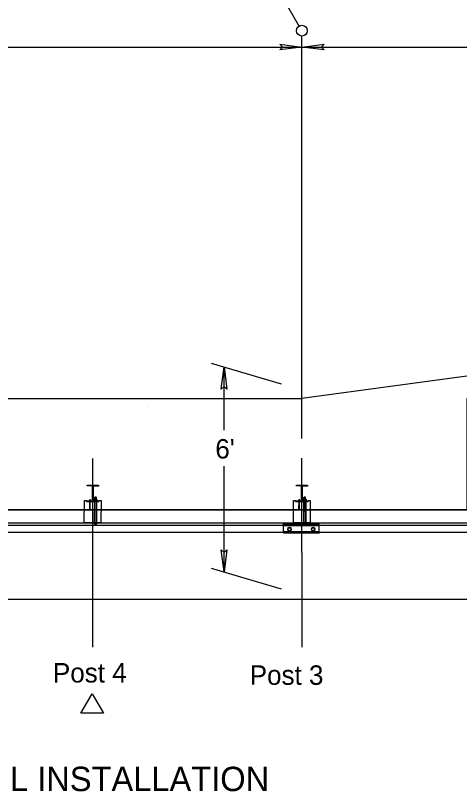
# Model space of a CAD drawing. Extents: x -1700 to 1700, y -1137 to 1100.
# Drawn here: x -119 to 281, y -345 to 353 of the extents above; entities that cross this region are included whole.
import ezdxf

# ---------------------------------------------------------------- set-up
doc = ezdxf.new("R2010")
doc.units = 0
for name, color, linetype in [('1', 7, 'Continuous'), ('227', 7, 'Continuous'), ('23', 7, 'Continuous'), ('25', 7, 'Continuous'), ('37', 7, 'Continuous'), ('42', 7, 'Continuous'), ('54', 7, 'Continuous'), ('56', 7, 'Continuous')]:
    doc.layers.add(name, color=color, linetype=linetype)

msp = doc.modelspace()

# ---------------------------------------------------------------- linework, layer by layer
at = {"layer": '1'}
for p, q in [((0, 0), (0, 0)), ((158.45, -102.61), (158.45, -102.61))]:
    msp.add_line(p, q, dxfattribs=at)
at = {"layer": '227'}
msp.add_lwpolyline([(-1273.11, -91.89), (-1273.11, -172.21), (1491.87, -172.2), (591.41, 69.07), (365.58, 8.56), (287.67, 8.56), (287.67, -91.86), (-1273.11, -91.89)], dxfattribs=at)
at = {"layer": '23'}
for p, q in [((122.71, -111.61), (122.71, -104.74)), ((138.99, -104.75), (122.71, -104.74)), ((154.83, -104.76), (138.74, -104.75)), ((154.82, -112.6), (154.83, -103.46)), ((154.83, -104.76), (154.83, -103.46)), ((138.91, -111.62), (122.7, -111.61)), ((154.82, -111.63), (138.6, -111.62))]:
    msp.add_line(p, q, dxfattribs=at)
at = {"layer": '25'}
for p, q in [((136.83, 343.75), (110.3, 389.71)), ((139.25, -27.65), (139.25, 334.73)), ((-1273.11, 324.85), (139.25, 324.85)), ((139.25, 324.85), (591.41, 324.85)), ((57.58, 40.23), (120.54, 21.77)), ((69.18, -20.14), (69.18, 36.83)), ((69.18, -147.69), (69.18, -52.48)), ((57.58, -144.29), (120.54, -162.75))]:
    msp.add_line(p, q, dxfattribs=at)
for points in [[(121.75, 324.85), (119.25, 327.35), (139.25, 324.85), (119.25, 322.35)], [(156.75, 324.85), (159.25, 322.35), (139.25, 324.85), (159.25, 327.35)], [(69.18, 19.33), (66.68, 16.83), (69.18, 36.83), (71.68, 16.83)], [(69.18, -130.19), (71.68, -127.69), (69.18, -147.69), (66.68, -127.69)]]:
    msp.add_lwpolyline(points, close=True, dxfattribs=at)
msp.add_circle((139.25, 339.56), 4.83, dxfattribs=at)
at = {"layer": '37'}
for p, q in [((287.67, 28.43), (139.25, 8.56)), ((-1273.11, 8.56), (139.25, 8.56)), ((-48.95, -215.44), (-49.06, -45.45)), ((139.34, -215.32), (139.23, -45.33)), ((-1273.11, -91.89), (287.67, -91.86)), ((-895.76, -172.2), (1543.21, -172.2))]:
    msp.add_line(p, q, dxfattribs=at)
at = {"layer": '42'}
for p, q in [((-54.07, -70.28), (-54.06, -69.59)), ((-54.06, -69.59), (-44.02, -69.64)), ((-44.02, -69.64), (-44.03, -70.32)), ((134.22, -70.28), (134.23, -69.59)), ((134.23, -69.59), (144.27, -69.63)), ((144.27, -69.63), (144.27, -70.32)), ((-49.96, -70.29), (-54.07, -70.28)), ((-49.39, -83.07), (-49.34, -70.91)), ((-48.76, -70.91), (-48.81, -83.07)), ((-44.03, -70.32), (-48.13, -70.3)), ((138.33, -70.29), (134.22, -70.28)), ((138.9, -83.06), (138.95, -70.91)), ((139.53, -70.91), (139.48, -83.07)), ((144.27, -70.32), (140.16, -70.3)), ((-56.72, -103.47), (-56.63, -83.39)), ((-56.63, -83.39), (-54.75, -83.4)), ((-54.76, -84.34), (-54.75, -83.4)), ((-54.13, -84.34), (-54.13, -83.66)), ((-54.13, -83.66), (-50.02, -83.67)), ((-51.83, -83.6), (-51.86, -83.55)), ((-51.77, -83.62), (-51.83, -83.6)), ((-51.77, -83.67), (-51.78, -84.35)), ((-51.66, -83.64), (-51.77, -83.62)), ((-51.7, -91.73), (-51.66, -83.67)), ((-51.55, -83.66), (-51.66, -83.64)), ((-51.66, -83.67), (-51.66, -83.65)), ((-51.43, -83.66), (-51.55, -83.66)), ((-51.31, -83.65), (-51.43, -83.66)), ((-51.15, -83.62), (-51.31, -83.65)), ((-51.29, -91.73), (-51.26, -83.67)), ((-51.26, -83.67), (-51.26, -83.64)), ((-51.15, -83.67), (-51.15, -84.35)), ((-51.14, -83.62), (-51.09, -83.6)), ((-51.09, -83.6), (-51.05, -83.56)), ((-48.19, -83.68), (-44.08, -83.7)), ((-48.09, -83.37), (-44.92, -83.38)), ((-48.09, -83.68), (-48.09, -83.37)), ((-47.66, -82.29), (-47.67, -83.37)), ((-47.45, -83.37), (-47.54, -103.51)), ((-47.38, -103.51), (-47.29, -82.12)), ((-45.63, -82.12), (-47.37, -82.12)), ((-47.29, -82.12), (-47.28, -80.5)), ((-45.71, -81.68), (-47.29, -81.98)), ((-47.12, -80.35), (-47.28, -80.5)), ((-46.75, -80.5), (-47.28, -80.61)), ((-45.71, -80.51), (-47.28, -80.5)), ((-45.71, -80.54), (-47.28, -80.83)), ((-45.71, -80.76), (-47.28, -81.06)), ((-45.71, -80.99), (-47.28, -81.29)), ((-45.71, -81.22), (-47.28, -81.52)), ((-45.71, -81.45), (-47.28, -81.75)), ((-45.87, -80.35), (-47.12, -80.35)), ((-47.09, -83.37), (-47.08, -82.3)), ((-45.72, -81.91), (-46.84, -82.12)), ((-45.93, -83.38), (-45.92, -82.3)), ((-45.71, -80.51), (-45.87, -80.35)), ((-45.81, -103.52), (-45.72, -82.12)), ((-45.72, -82.12), (-45.71, -80.51)), ((-45.57, -83.38), (-45.65, -103.52)), ((-45.34, -82.3), (-45.35, -83.38)), ((-44.92, -83.7), (-44.92, -83.38)), ((-44.08, -83.7), (-44.09, -84.39)), ((-43.45, -83.45), (-43.46, -84.39)), ((-43.45, -83.45), (-41.57, -83.45)), ((-41.57, -83.45), (-41.66, -103.54)), ((131.57, -103.47), (131.66, -83.39)), ((131.66, -83.39), (133.54, -83.4)), ((133.54, -84.34), (133.54, -83.4)), ((134.16, -84.34), (134.17, -83.66)), ((134.17, -83.66), (138.27, -83.67)), ((136.47, -83.6), (136.43, -83.55)), ((136.52, -83.62), (136.47, -83.6)), ((136.63, -83.64), (136.52, -83.62)), ((136.52, -83.67), (136.52, -84.35)), ((136.6, -91.73), (136.63, -83.67)), ((136.74, -83.66), (136.63, -83.64)), ((136.63, -83.67), (136.63, -83.64)), ((136.86, -83.66), (136.74, -83.66)), ((136.98, -83.65), (136.86, -83.66)), ((137.15, -83.62), (136.98, -83.65)), ((137, -91.73), (137.04, -83.67)), ((137.04, -83.67), (137.04, -83.64)), ((137.15, -83.67), (137.14, -84.35)), ((137.15, -83.62), (137.2, -83.6)), ((137.2, -83.6), (137.24, -83.56)), ((140.1, -83.68), (144.21, -83.7)), ((140.2, -83.37), (143.37, -83.38)), ((140.2, -83.68), (140.2, -83.37)), ((140.63, -82.29), (140.62, -83.37)), ((140.84, -83.37), (140.76, -103.51)), ((140.91, -103.51), (141.01, -82.12)), ((142.66, -82.12), (140.92, -82.12)), ((141.17, -80.35), (141.01, -80.5)), ((141.01, -82.12), (141.01, -80.5)), ((141.54, -80.5), (141.01, -80.6)), ((142.58, -80.51), (141.01, -80.5)), ((142.58, -80.53), (141.01, -80.83)), ((142.58, -80.76), (141.01, -81.06)), ((142.58, -80.99), (141.01, -81.29)), ((142.58, -81.22), (141.01, -81.52)), ((142.58, -81.45), (141.01, -81.75)), ((142.58, -81.68), (141.01, -81.97)), ((142.43, -80.35), (141.17, -80.35)), ((141.21, -83.37), (141.21, -82.29)), ((142.58, -81.9), (141.45, -82.12)), ((142.36, -83.38), (142.37, -82.3)), ((142.58, -80.51), (142.43, -80.35)), ((142.48, -103.52), (142.58, -82.12)), ((142.58, -82.12), (142.58, -80.51)), ((142.73, -83.38), (142.64, -103.52)), ((142.95, -82.3), (142.95, -83.38)), ((143.37, -83.7), (143.37, -83.38)), ((144.21, -83.7), (144.21, -84.38)), ((144.84, -83.45), (144.83, -84.39)), ((144.84, -83.45), (146.72, -83.45)), ((146.72, -83.45), (146.63, -103.54)), ((-54.76, -84.34), (-43.46, -84.39)), ((-44.09, -84.39), (-54.13, -84.34)), ((133.54, -84.34), (144.83, -84.39)), ((144.21, -84.38), (134.16, -84.34)), ((-880.29, -103.48), (535.67, -103.47)), ((-41.66, -103.47), (-56.72, -103.47)), ((122.7, -112.58), (122.71, -103.44)), ((122.71, -103.44), (138.91, -103.45)), ((146.63, -103.47), (131.57, -103.47)), ((138.77, -103.45), (154.83, -103.46)), ((-880.3, -111.05), (522.14, -111.94)), ((-880.29, -105.59), (498.62, -105.58)), ((122.71, -105.72), (138.99, -105.73)), ((127.71, -110.64), (128.53, -110.64)), ((127.76, -107.93), (128.52, -107.93)), ((127.76, -110.38), (128.52, -110.38)), ((127.77, -107.66), (128.51, -107.66)), ((138.72, -105.73), (154.83, -105.74)), ((149, -110.66), (149.83, -110.66)), ((149.06, -107.67), (149.81, -107.67)), ((149.06, -107.94), (149.81, -107.94)), ((149.06, -110.39), (149.81, -110.39)), ((-880.3, -111.95), (381.21, -111.94)), ((122.7, -112.58), (138.94, -112.59)), ((138.58, -112.59), (154.82, -112.6))]:
    msp.add_line(p, q, dxfattribs=at)
for points in [[(-51.05, -82.75), (-51.07, -82.78), (-51.12, -82.81), (-51.2, -82.84), (-51.31, -82.85), (-51.43, -82.86), (-51.55, -82.85), (-51.66, -82.84), (-51.75, -82.82), (-51.82, -82.8), (-51.86, -82.77), (-51.86, -82.73), (-51.82, -82.7), (-51.75, -82.68), (-51.66, -82.66), (-51.55, -82.65), (-51.42, -82.65), (-51.31, -82.65), (-51.2, -82.67), (-51.12, -82.69), (-51.07, -82.72), (-51.05, -82.75)], [(-51.05, -82.85), (-51.07, -82.88), (-51.12, -82.91), (-51.2, -82.93), (-51.31, -82.95), (-51.43, -82.96), (-51.55, -82.95), (-51.66, -82.94), (-51.75, -82.92), (-51.82, -82.89), (-51.86, -82.86)], [(-51.05, -83.46), (-51.07, -83.49), (-51.12, -83.52), (-51.21, -83.54), (-51.31, -83.56), (-51.43, -83.56), (-51.55, -83.56), (-51.66, -83.55), (-51.76, -83.53), (-51.83, -83.5), (-51.86, -83.47), (-51.86, -83.44), (-51.82, -83.41), (-51.76, -83.38), (-51.66, -83.36), (-51.66, -83.36)], [(-51.25, -83.46), (-51.27, -83.48), (-51.31, -83.49), (-51.38, -83.51), (-51.46, -83.51), (-51.54, -83.5), (-51.6, -83.49), (-51.65, -83.48), (-51.66, -83.46), (-51.66, -83.46)], [(-51.25, -83.37), (-51.2, -83.38), (-51.12, -83.4), (-51.07, -83.43), (-51.05, -83.46)], [(137.24, -82.75), (137.23, -82.78), (137.17, -82.81), (137.09, -82.83), (136.98, -82.85), (136.87, -82.86), (136.75, -82.85), (136.63, -82.84), (136.54, -82.82), (136.47, -82.79), (136.43, -82.76), (136.43, -82.73), (136.47, -82.7), (136.54, -82.68), (136.63, -82.66), (136.75, -82.65), (136.87, -82.65), (136.99, -82.65), (137.09, -82.67), (137.17, -82.69), (137.23, -82.72), (137.24, -82.75)], [(137.24, -82.85), (137.22, -82.88), (137.17, -82.91), (137.09, -82.93), (136.98, -82.95), (136.87, -82.95), (136.75, -82.95), (136.63, -82.94), (136.54, -82.92), (136.47, -82.89), (136.43, -82.86)], [(137.24, -83.46), (137.22, -83.49), (137.17, -83.52), (137.09, -83.54), (136.98, -83.55), (136.86, -83.56), (136.74, -83.56), (136.63, -83.55), (136.54, -83.53), (136.47, -83.5), (136.43, -83.47), (136.43, -83.44), (136.47, -83.41), (136.54, -83.38), (136.63, -83.36), (136.63, -83.36)], [(137.04, -83.46), (137.02, -83.48), (136.98, -83.49), (136.91, -83.5), (136.83, -83.51), (136.76, -83.5), (136.69, -83.49), (136.65, -83.47), (136.63, -83.45), (136.63, -83.45)], [(137.04, -83.37), (137.09, -83.37), (137.17, -83.4), (137.22, -83.43), (137.24, -83.46)]]:
    msp.add_lwpolyline(points, dxfattribs=at)
for centre, radius, start, end in [((-47.37, -82.44), 0.327, 27.05119, 152.45131), ((-46.51, -83.16), 1.04, 55.68781, 123.79317), ((-45.63, -82.45), 0.327, 26.9991, 152.50339), ((140.92, -82.44), 0.327, 27.05119, 152.45131), ((141.79, -83.15), 1.04, 55.68781, 123.79317), ((142.66, -82.45), 0.327, 26.9991, 152.50339), ((-46.59, -102.64), 1.88, 207.20813, 332.29437), ((141.7, -102.64), 1.88, 207.20813, 332.29437), ((127.75, -109.15), 1.49, 89.18988, 268.38484), ((127.83, -109.15), 1.23, 92.88755, 267.04307), ((128.49, -109.15), 1.49, 271.54578, 90.74074), ((128.45, -109.15), 1.23, 272.88755, 87.04307), ((149.04, -109.17), 1.49, 89.18988, 268.38484), ((149.12, -109.17), 1.23, 92.88755, 267.04307), ((149.79, -109.17), 1.49, 271.54578, 90.74074), ((149.75, -109.17), 1.23, 272.88755, 87.04307)]:
    msp.add_arc(centre, radius, start, end, dxfattribs=at)
for centre, major_axis, start_param, end_param in [((-49.97, -70.91), (0.628, -0.003), 0, 1.570796), ((-48.13, -70.91), (-0.628, 0.003), 4.712389, 6.283185), ((138.33, -70.91), (0.628, -0.003), 0, 1.570796), ((140.16, -70.91), (-0.628, 0.003), 4.712389, 6.283185), ((-50.02, -83.06), (0.628, -0.003), 4.712389, 6.283185), ((-48.19, -83.07), (-0.628, 0.003), 0, 1.570796), ((138.27, -83.06), (0.628, -0.003), 4.712389, 6.283185), ((140.11, -83.07), (-0.628, 0.003), 0, 1.570796)]:
    msp.add_ellipse(centre, major_axis=major_axis, ratio=0.974295, start_param=start_param, end_param=end_param, dxfattribs=at)
for points in [[(-51.86, -82.86), (-51.86, -82.77)], [(-51.86, -83.55), (-51.86, -83.45)], [(-51.66, -83.46), (-51.66, -82.94)], [(-51.25, -82.94), (-51.25, -83.46)], [(-51.05, -82.75), (-51.05, -82.85)], [(-51.05, -83.46), (-51.05, -83.56)], [(136.43, -82.86), (136.43, -82.76)], [(136.43, -83.55), (136.43, -83.45)], [(136.63, -83.45), (136.63, -82.94)], [(137.04, -82.94), (137.04, -83.46)], [(137.24, -82.75), (137.24, -82.85)], [(137.24, -83.46), (137.24, -83.56)], [(-51.52, -92.3), (-51.7, -91.73)], [(-51.29, -91.73), (-51.48, -92.3)], [(136.77, -92.3), (136.6, -91.73)], [(137, -91.73), (136.82, -92.3)]]:
    msp.add_open_spline(points, degree=1, dxfattribs=at)
at = {"layer": '56'}
msp.add_lwpolyline([(-59.73, -274.81), (-49.62, -257.31), (-39.52, -274.81)], close=True, dxfattribs=at)

# ---------------------------------------------------------------- texts
at = {"layer": '25'}
for s, p in [("6'", (61.29, -45.56)), ('Post 4', (-84.91, -247.17)), ('Post 3', (92.27, -249.26))]:
    msp.add_text(s, height=17.5, dxfattribs=at).set_placement(p)
at = {"layer": '54'}
msp.add_text('GUARDRAIL INSTALLATION', height=21.9631, dxfattribs=at).set_placement((-278.63, -344.95))

doc.saveas('drawing.dxf')
